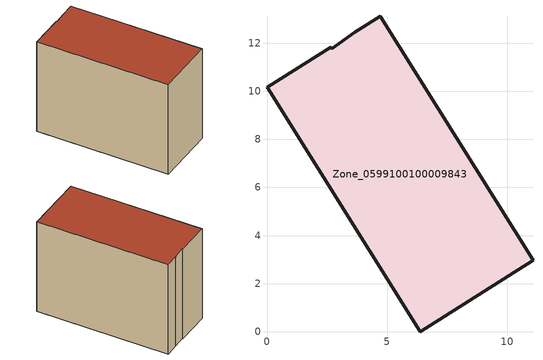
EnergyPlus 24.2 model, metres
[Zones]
Zone_0599100100009843
 floor ground (C_G): 0,10.17 2.66,11.84 2.71,11.78 3.65,12.46 4.71,13.12 11.08,2.96 6.37,0 z0
 wall outside (C_F): 4.71,13.12 3.65,12.46 2.71,11.78 2.66,11.84 0,10.17 6.37,0 11.08,2.96 4.71,13.12 z0:8.79
 roof outside (C_R): 2.66,11.84 0,10.17 6.37,0 11.08,2.96 4.71,13.12 3.65,12.46 2.71,11.78 z8.79
[BUILDING]
Pand.0599100100009843: North Axis=0; Terrain=City; Loads Convergence Tolerance Value=0.04; Temperature Convergence Tolerance Value=0.4; Solar Distribution=FullExterior; Maximum Number of Warmup Days=25; Minimum Number of Warmup Days=1
[Site:Location]
Rotterdam.The.Hague.AP_ZH_NLD Design_Conditions: Latitude=51.96; Longitude=4.45; Time Zone=1; Elevation=-4.5
[SITE:GROUNDTEMPERATURE:BUILDINGSURFACE]
18, 18, 18, 18, 18, 18, 18, 18, 18, 18, 18, 18
[MATERIAL] Thermal Absorptance=0.9; Solar Absorptance=0.7; Visible Absorptance=0.7
Name | Roughness | Thickness | Conductivity | Density | Specific Heat
G.TC.2015-2018 | MediumSmooth | 0.15 | 0.0428571 | 540 | 1210
F.TC.2015-2018 | Rough | 0.3 | 0.0666667 | 1920 | 840
R.TC.2015-2018 | MediumRough | 0.2 | 0.0333333 | 1500 | 1000
[CONSTRUCTION]
C_G: G.TC.2015-2018
C_F: F.TC.2015-2018
C_R: R.TC.2015-2018
[ZONE]
Zone_0599100100009843: Type=1; Multiplier=1; Ceiling Height=Autocalculate; Volume=Autocalculate; Floor Area=autocalculate; Part of Total Floor Area=Yes
[ZONEINFILTRATION:DESIGNFLOWRATE]
Infil_Zone_0599100100009843: Zone or ZoneList or Space or SpaceList=Zone_0599100100009843; Schedule=AlwaysOn; Design Flow Rate Calculation Method=Flow/Area; Flow Rate per Floor Area=0.0015; Constant Term Coefficient=1; Temperature Term Coefficient=0; Velocity Term Coefficient=0; Velocity Squared Term Coefficient=0
[HVACTEMPLATE:ZONE:IDEALLOADSAIRSYSTEM]
Zone_0599100100009843: Maximum Heating Supply Air Temperature=50; Minimum Cooling Supply Air Temperature=13; Maximum Heating Supply Air Humidity Ratio=0.0156; Minimum Cooling Supply Air Humidity Ratio=0.0077; Heating Limit=NoLimit; Cooling Limit=NoLimit; Dehumidification Control Type=ConstantSensibleHeatRatio; Cooling Sensible Heat Ratio=0.7; Dehumidification Setpoint=60; Humidification Control Type=None; Humidification Setpoint=30; Outdoor Air Method=None; Outdoor Air Flow Rate per Person=0.00944; Outdoor Air Flow Rate per Zone Floor Area=0; Outdoor Air Flow Rate per Zone=0; Demand Controlled Ventilation Type=None; Outdoor Air Economizer Type=NoEconomizer; Heat Recovery Type=None; Sensible Heat Recovery Effectiveness=0.7; Latent Heat Recovery Effectiveness=0.65
[ZONECONTROL:THERMOSTAT]
ThermostatControl_Zone_0599100100009843: Zone or ZoneList=Zone_0599100100009843; Control Type Schedule=DualSetpointControlType; Control 1=Thermostat_Zone_0599100100009843; Temperature Difference Between Cutout And Setpoint=0
[THERMOSTATSETPOINT:DUALSETPOINT]
Thermostat_Zone_0599100100009843: Heating Setpoint Temperature Schedule=HeatingSetpoint_Zone_0599100100009843; Cooling Setpoint Temperature Schedule=CoolingSetpoint_Zone_0599100100009843
[SCHEDULE:COMPACT]
HeatingSetpoint_Zone_0599100100009843: Through: 12/31, For: AllDays, Until: 24:00, 21
CoolingSetpoint_Zone_0599100100009843: Through: 12/31, For: AllDays, Until: 24:00, 24
DualSetpointControlType: Through: 12/31, For: AllDays, Until: 24:00, 4
AlwaysOn: Through: 12/31, For: AllDays, Until: 24:00, 1
